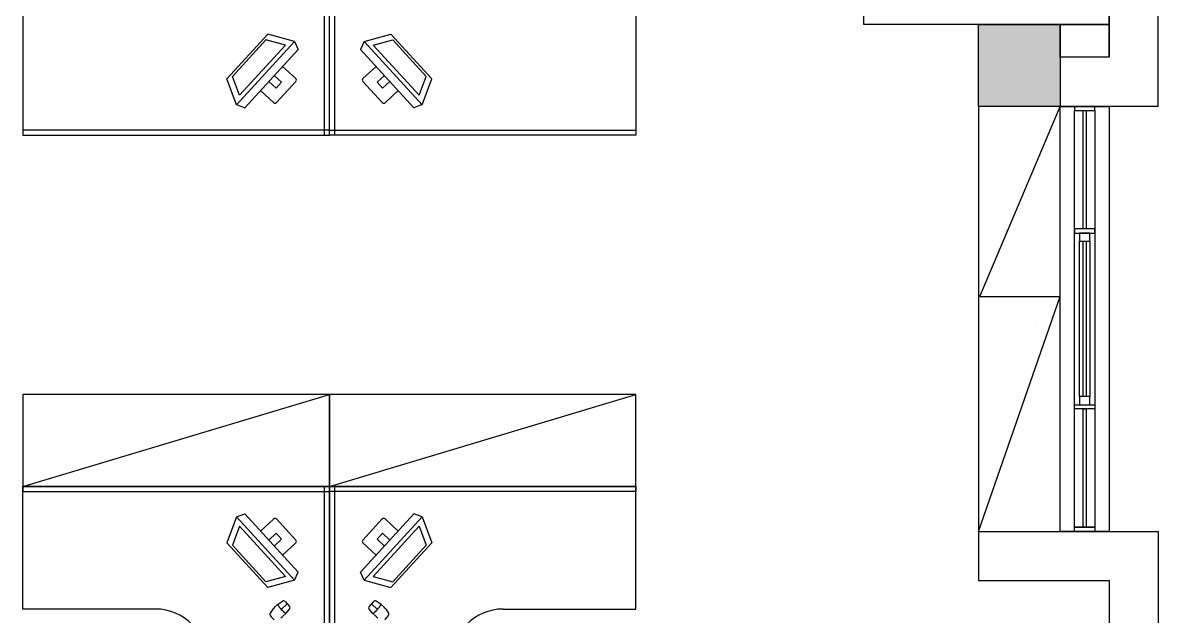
# Model space of a CAD drawing. Header units: millimetres. Extents: x 526420 to 928802, y 401925 to 509768.
# Drawn here: x 571301 to 576856, y 424323 to 427228 of the extents above; entities that cross this region are included whole.
import ezdxf

# ---------------------------------------------------------------- set-up
doc = ezdxf.new("R2010")
doc.units = ezdxf.units.MM
doc.header["$LTSCALE"] = 3000
doc.header["$MEASUREMENT"] = 0
for name, color, linetype in [('D-WALL', 7, 'CONTINUOUS'), ('D-WINDOW', 7, 'CONTINUOUS'), ('P-FURNI-A', 7, 'CONTINUOUS'), ('P-FURNI-I', 7, 'CONTINUOUS'), ('线槽走线', 6, 'CONTINUOUS')]:
    doc.layers.add(name, color=color, linetype=linetype)

msp = doc.modelspace()

# ---------------------------------------------------------------- linework, layer by layer
at = {"layer": 'D-WALL', "color": 0, "ltscale": 0.7}
for p, q in [((576856.1, 426818.6), (576856.1, 432918.6)), ((576616.1, 427058.6), (576616.1, 430998.6)), ((576376.1, 427218.6), (576616.1, 427218.6)), ((576376.1, 427058.6), (576376.1, 427218.6)), ((576616.1, 427218.6), (576616.1, 427058.6)), ((576616.1, 427058.6), (576376.1, 427058.6)), ((576616.1, 427058.6), (576376.1, 427058.6)), ((576856.1, 426818.6), (575976.1, 426818.6)), ((575976.1, 424738.6), (575976.1, 424498.6)), ((575976.1, 424738.6), (576856.1, 424738.6)), ((576856.1, 424738.6), (576856.1, 422818.6)), ((575976.1, 424498.6), (576616.1, 424498.6)), ((576616.1, 424498.6), (576616.1, 422819.1))]:
    msp.add_line(p, q, dxfattribs=at)
at = {"layer": 'D-WALL', "color": 0, "ltscale": 100}
for p, q in [((575976.1, 427218.6), (576376.1, 427218.6)), ((575976.1, 426818.6), (575976.1, 427218.6)), ((576376.1, 427218.6), (576376.1, 426818.6)), ((576376.1, 426818.6), (575976.1, 426818.6))]:
    msp.add_line(p, q, dxfattribs=at)
at = {"layer": 'D-WALL', "color": 0}
msp.add_solid([(575976.1, 426818.6), (576376.1, 426818.6), (575976.1, 427218.6), (576376.1, 427218.6)], dxfattribs=at)
at = {"layer": 'D-WINDOW', "color": 0, "ltscale": 0.7}
for p, q in [((576376.1, 424738.6), (576376.1, 426818.6)), ((576376.1, 426818.6), (576616.1, 426818.6)), ((576376.1, 424738.6), (576376.1, 426818.6)), ((576376.1, 426818.6), (576616.1, 426818.6)), ((576376.1, 424738.6), (576376.1, 426818.6)), ((576376.1, 426818.6), (576616.1, 426818.6)), ((576446.1, 426818.6), (576446.1, 426798.6)), ((576546.1, 426818.6), (576446.1, 426818.6)), ((576446.1, 426818.6), (576446.1, 426798.6)), ((576546.1, 426818.6), (576446.1, 426818.6)), ((576446.1, 426818.6), (576446.1, 426798.6)), ((576546.1, 426818.6), (576446.1, 426818.6)), ((576446.1, 424758.6), (576446.1, 426798.6)), ((576446.1, 426798.6), (576546.1, 426798.6)), ((576446.1, 426798.6), (576546.1, 426798.6)), ((576446.1, 424758.6), (576446.1, 426798.6)), ((576446.1, 426798.6), (576546.1, 426798.6)), ((576446.1, 426798.6), (576546.1, 426798.6)), ((576446.1, 424758.6), (576446.1, 426798.6)), ((576446.1, 426798.6), (576546.1, 426798.6)), ((576446.1, 426798.6), (576546.1, 426798.6)), ((576488.6, 426218.6), (576488.6, 426798.6)), ((576488.6, 426798.6), (576503.6, 426798.6)), ((576488.6, 426218.6), (576488.6, 426798.6)), ((576488.6, 426798.6), (576503.6, 426798.6)), ((576488.6, 426218.6), (576488.6, 426798.6)), ((576488.6, 426798.6), (576503.6, 426798.6)), ((576503.6, 426798.6), (576503.6, 426218.6)), ((576503.6, 426798.6), (576503.6, 426218.6)), ((576503.6, 426798.6), (576503.6, 426218.6)), ((576546.1, 426798.6), (576546.1, 426818.6)), ((576546.1, 426798.6), (576546.1, 426818.6)), ((576546.1, 426798.6), (576546.1, 426818.6)), ((576546.1, 426798.6), (576546.1, 424758.6)), ((576546.1, 426798.6), (576546.1, 424758.6)), ((576546.1, 426798.6), (576546.1, 424758.6)), ((576616.1, 426818.6), (576616.1, 424738.6)), ((576616.1, 426818.6), (576616.1, 424738.6)), ((576616.1, 426818.6), (576616.1, 424738.6)), ((576446.1, 426218.6), (576446.1, 426198.6)), ((576546.1, 426218.6), (576446.1, 426218.6)), ((576446.1, 426218.6), (576446.1, 426198.6)), ((576546.1, 426218.6), (576446.1, 426218.6)), ((576446.1, 426218.6), (576446.1, 426198.6)), ((576546.1, 426218.6), (576446.1, 426218.6)), ((576446.1, 426198.6), (576546.1, 426198.6)), ((576446.1, 426198.6), (576546.1, 426198.6)), ((576446.1, 426198.6), (576546.1, 426198.6)), ((576471.1, 426198.6), (576471.1, 426158.6)), ((576521.1, 426198.6), (576471.1, 426198.6)), ((576471.1, 426198.6), (576471.1, 426158.6)), ((576521.1, 426198.6), (576471.1, 426198.6)), ((576471.1, 426198.6), (576471.1, 426158.6)), ((576521.1, 426198.6), (576471.1, 426198.6)), ((576503.6, 426218.6), (576488.6, 426218.6)), ((576503.6, 426218.6), (576488.6, 426218.6)), ((576503.6, 426218.6), (576488.6, 426218.6)), ((576521.1, 426158.6), (576521.1, 426198.6)), ((576521.1, 426158.6), (576521.1, 426198.6)), ((576521.1, 426158.6), (576521.1, 426198.6)), ((576546.1, 426198.6), (576546.1, 426218.6)), ((576546.1, 426198.6), (576546.1, 426218.6)), ((576546.1, 426198.6), (576546.1, 426218.6)), ((576471.1, 425398.6), (576471.1, 426158.6)), ((576471.1, 426158.6), (576521.1, 426158.6)), ((576471.1, 426158.6), (576521.1, 426158.6)), ((576471.1, 425398.6), (576471.1, 426158.6)), ((576471.1, 426158.6), (576521.1, 426158.6)), ((576471.1, 426158.6), (576521.1, 426158.6)), ((576471.1, 425398.6), (576471.1, 426158.6)), ((576471.1, 426158.6), (576521.1, 426158.6)), ((576471.1, 426158.6), (576521.1, 426158.6)), ((576488.6, 425398.6), (576488.6, 426158.6)), ((576488.6, 426158.6), (576503.6, 426158.6)), ((576488.6, 425398.6), (576488.6, 426158.6)), ((576488.6, 426158.6), (576503.6, 426158.6)), ((576488.6, 425398.6), (576488.6, 426158.6)), ((576488.6, 426158.6), (576503.6, 426158.6)), ((576503.6, 426158.6), (576503.6, 425398.6)), ((576503.6, 426158.6), (576503.6, 425398.6)), ((576503.6, 426158.6), (576503.6, 425398.6)), ((576521.1, 426158.6), (576521.1, 425398.6)), ((576521.1, 426158.6), (576521.1, 425398.6)), ((576521.1, 426158.6), (576521.1, 425398.6)), ((576446.1, 425338.6), (576446.1, 425358.6)), ((576446.1, 425358.6), (576546.1, 425358.6)), ((576446.1, 425338.6), (576446.1, 425358.6)), ((576446.1, 425358.6), (576546.1, 425358.6)), ((576446.1, 425338.6), (576446.1, 425358.6)), ((576446.1, 425358.6), (576546.1, 425358.6)), ((576471.1, 425398.6), (576471.1, 425358.6)), ((576521.1, 425398.6), (576471.1, 425398.6)), ((576521.1, 425398.6), (576471.1, 425398.6)), ((576471.1, 425398.6), (576471.1, 425358.6)), ((576521.1, 425398.6), (576471.1, 425398.6)), ((576521.1, 425398.6), (576471.1, 425398.6)), ((576471.1, 425398.6), (576471.1, 425358.6)), ((576521.1, 425398.6), (576471.1, 425398.6)), ((576521.1, 425398.6), (576471.1, 425398.6)), ((576471.1, 425358.6), (576521.1, 425358.6)), ((576471.1, 425358.6), (576521.1, 425358.6)), ((576471.1, 425358.6), (576521.1, 425358.6)), ((576503.6, 425398.6), (576488.6, 425398.6)), ((576503.6, 425398.6), (576488.6, 425398.6)), ((576503.6, 425398.6), (576488.6, 425398.6)), ((576521.1, 425358.6), (576521.1, 425398.6)), ((576521.1, 425358.6), (576521.1, 425398.6)), ((576521.1, 425358.6), (576521.1, 425398.6)), ((576546.1, 425358.6), (576546.1, 425338.6)), ((576546.1, 425358.6), (576546.1, 425338.6)), ((576546.1, 425358.6), (576546.1, 425338.6)), ((576546.1, 425338.6), (576446.1, 425338.6)), ((576546.1, 425338.6), (576446.1, 425338.6)), ((576546.1, 425338.6), (576446.1, 425338.6)), ((576488.6, 424758.6), (576488.6, 425338.6)), ((576488.6, 425338.6), (576503.6, 425338.6)), ((576488.6, 424758.6), (576488.6, 425338.6)), ((576488.6, 425338.6), (576503.6, 425338.6)), ((576488.6, 424758.6), (576488.6, 425338.6)), ((576488.6, 425338.6), (576503.6, 425338.6)), ((576503.6, 425338.6), (576503.6, 424758.6)), ((576503.6, 425338.6), (576503.6, 424758.6)), ((576503.6, 425338.6), (576503.6, 424758.6)), ((576616.1, 424738.6), (576376.1, 424738.6)), ((576616.1, 424738.6), (576376.1, 424738.6)), ((576616.1, 424738.6), (576376.1, 424738.6)), ((576546.1, 424758.6), (576446.1, 424758.6)), ((576446.1, 424738.6), (576446.1, 424758.6)), ((576446.1, 424758.6), (576546.1, 424758.6)), ((576546.1, 424758.6), (576446.1, 424758.6)), ((576446.1, 424738.6), (576446.1, 424758.6)), ((576446.1, 424758.6), (576546.1, 424758.6)), ((576546.1, 424758.6), (576446.1, 424758.6)), ((576446.1, 424738.6), (576446.1, 424758.6)), ((576446.1, 424758.6), (576546.1, 424758.6)), ((576546.1, 424738.6), (576446.1, 424738.6)), ((576546.1, 424738.6), (576446.1, 424738.6)), ((576546.1, 424738.6), (576446.1, 424738.6)), ((576503.6, 424758.6), (576488.6, 424758.6)), ((576503.6, 424758.6), (576488.6, 424758.6)), ((576503.6, 424758.6), (576488.6, 424758.6)), ((576546.1, 424758.6), (576546.1, 424738.6)), ((576546.1, 424758.6), (576546.1, 424738.6)), ((576546.1, 424758.6), (576546.1, 424738.6))]:
    msp.add_line(p, q, dxfattribs=at)
at = {"layer": 'P-FURNI-A', "color": 0, "ltscale": 100}
for p, q in [((576376.1, 427218.6), (576616.1, 427218.6)), ((576376.1, 427058.6), (576376.1, 427218.6)), ((576376.1, 427218.6), (576616.1, 427218.6)), ((576376.1, 427058.6), (576376.1, 427218.6)), ((576376.1, 427218.6), (576616.1, 427218.6)), ((576376.1, 427058.6), (576376.1, 427218.6)), ((576616.1, 427218.6), (576616.1, 427058.6)), ((576616.1, 427218.6), (576616.1, 427058.6)), ((576616.1, 427218.6), (576616.1, 427058.6)), ((576616.1, 427058.6), (576376.1, 427058.6)), ((576616.1, 427058.6), (576376.1, 427058.6)), ((576616.1, 427058.6), (576376.1, 427058.6))]:
    msp.add_line(p, q, dxfattribs=at)
at = {"layer": 'P-FURNI-I', "color": 0}
for p, q in [((572776.1, 429677.7), (572776.1, 426677.7)), ((572801.1, 426677.7), (572801.1, 429677.7)), ((572801.1, 426677.7), (572801.1, 429677.7)), ((572826.1, 429677.7), (572826.1, 426677.7)), ((572801.1, 426677.7), (572801.1, 428177.7)), ((572801.1, 426677.7), (572801.1, 428177.7)), ((571301.1, 427277.7), (571301.1, 426677.7)), ((574301.1, 427277.7), (574301.1, 426677.7)), ((572500.7, 427172.5), (572299.5, 426953.1)), ((572490.9, 427144.1), (572326.9, 426965.3)), ((572630.6, 427136.6), (572346.4, 426826.8)), ((572586.2, 427117.7), (572490.9, 427144.1)), ((572630.6, 427136.6), (572500.7, 427172.5)), ((572630.6, 427136.6), (572648.9, 427097.4)), ((572971.7, 427136.6), (572953.3, 427097.4)), ((572971.7, 427136.6), (573101.6, 427172.5)), ((572971.7, 427136.6), (573255.9, 426826.8)), ((573016.1, 427117.7), (573111.4, 427144.1)), ((573101.6, 427172.5), (573302.8, 426953.1)), ((573111.4, 427144.1), (573275.4, 426965.3)), ((572586.2, 427117.7), (572361.4, 426872.7)), ((572648.9, 427097.4), (572387.3, 426812.2)), ((572953.3, 427097.4), (573215, 426812.2)), ((573016.1, 427117.7), (573240.9, 426872.7)), ((572361.4, 426872.7), (572326.9, 426965.3)), ((573240.9, 426872.7), (573275.4, 426965.3)), ((572346.4, 426826.8), (572299.5, 426953.1)), ((573255.9, 426826.8), (573302.8, 426953.1)), ((572346.7, 426827.1), (572387.3, 426812.2)), ((573255.6, 426827.1), (573215, 426812.2)), ((571301.1, 426702.7), (571301.1, 426677.7)), ((572801.1, 426702.7), (571301.1, 426702.7)), ((572801.1, 426677.7), (572801.1, 426702.7)), ((572801.1, 426677.7), (572801.1, 426702.7)), ((572801.1, 426702.7), (574301.1, 426702.7)), ((574301.1, 426702.7), (574301.1, 426677.7)), ((571301.1, 426677.7), (572801.1, 426677.7)), ((571301.1, 426677.7), (572801.1, 426677.7)), ((572776.1, 426677.7), (572801.1, 426677.7)), ((572801.1, 426677.7), (572801.1, 426677.7)), ((574301.1, 426677.7), (572801.1, 426677.7)), ((572801.1, 426677.7), (572801.1, 426677.7)), ((572826.1, 426677.7), (572801.1, 426677.7)), ((574301.1, 426677.7), (572801.1, 426677.7)), ((571301.1, 424358.6), (571301.1, 424958.6)), ((571301.1, 424958.6), (572801.1, 424958.6)), ((571301.1, 424958.6), (571301.1, 424933.6)), ((572801.1, 424958.6), (571301.1, 424958.6)), ((572801.1, 424958.6), (572776.1, 424958.6)), ((572776.1, 424958.6), (572776.1, 421958.6)), ((572801.1, 424958.6), (572801.1, 423458.6)), ((572801.1, 424958.6), (572801.1, 424958.6)), ((572801.1, 421958.6), (572801.1, 424958.6)), ((572801.1, 424933.6), (572801.1, 424958.6)), ((572801.1, 424958.6), (572801.1, 423458.6)), ((574301.1, 424958.6), (572801.1, 424958.6)), ((572801.1, 424958.6), (572801.1, 424958.6)), ((572801.1, 421958.6), (572801.1, 424958.6)), ((572801.1, 424958.6), (572826.1, 424958.6)), ((572801.1, 424933.6), (572801.1, 424958.6)), ((572801.1, 424958.6), (574301.1, 424958.6)), ((572826.1, 424958.6), (572826.1, 421958.6)), ((574301.1, 424358.6), (574301.1, 424958.6)), ((574301.1, 424958.6), (574301.1, 424933.6)), ((571301.1, 424933.6), (572801.1, 424933.6)), ((574301.1, 424933.6), (572801.1, 424933.6)), ((572346.4, 424809.6), (572299.5, 424683.2)), ((572630.6, 424499.7), (572346.4, 424809.5)), ((572346.7, 424809.3), (572387.3, 424824.1)), ((572648.9, 424538.9), (572387.3, 424824.1)), ((572953.3, 424538.9), (573215, 424824.1)), ((572971.7, 424499.7), (573255.9, 424809.5)), ((573255.6, 424809.3), (573215, 424824.1)), ((573255.9, 424809.6), (573302.8, 424683.2)), ((572361.4, 424763.6), (572326.9, 424671)), ((572586.2, 424518.6), (572361.4, 424763.6)), ((573016.1, 424518.6), (573240.9, 424763.6)), ((573240.9, 424763.6), (573275.4, 424671)), ((572500.7, 424463.8), (572299.5, 424683.2)), ((573101.6, 424463.8), (573302.8, 424683.2)), ((572490.9, 424492.3), (572326.9, 424671)), ((573111.4, 424492.3), (573275.4, 424671)), ((572586.2, 424518.6), (572490.9, 424492.3)), ((572630.6, 424499.7), (572648.9, 424538.9)), ((572971.7, 424499.7), (572953.3, 424538.9)), ((573016.1, 424518.6), (573111.4, 424492.3)), ((572630.6, 424499.7), (572500.7, 424463.8)), ((572971.7, 424499.7), (573101.6, 424463.8)), ((571951.1, 424358.6), (571301.1, 424358.6)), ((573651.1, 424358.6), (574301.1, 424358.6))]:
    msp.add_line(p, q, dxfattribs=at)
at = {"layer": 'P-FURNI-I', "color": 0, "ltscale": 100}
for p, q in [((575416.1, 427218.6), (575416.1, 427668.6)), ((576616.1, 427668.6), (576616.1, 427218.6)), ((576616.1, 427218.6), (575416.1, 427218.6)), ((575976.1, 426818.6), (575976.1, 424738.6)), ((571301.1, 424958.6), (572801.1, 425408.6)), ((572801.1, 425408.6), (571301.1, 425408.6)), ((571301.1, 425408.6), (571301.1, 424958.6)), ((572801.1, 424958.6), (574301.1, 425408.6)), ((572801.1, 424958.6), (572801.1, 425408.6)), ((574301.1, 425408.6), (572801.1, 425408.6)), ((572801.1, 425408.6), (572801.1, 424958.6)), ((574301.1, 424958.6), (574301.1, 425408.6)), ((571301.1, 424958.6), (572801.1, 424958.6)), ((572801.1, 424958.6), (574301.1, 424958.6))]:
    msp.add_line(p, q, dxfattribs=at)
at = {"layer": 'P-FURNI-I', "color": 0, "linetype": 'ByBlock'}
for p, q in [((572572.2, 427013.7), (572636.9, 426954.4)), ((573030.1, 427013.7), (572965.3, 426954.4)), ((572531.6, 426969.5), (572567.7, 426936.4)), ((573070.6, 426969.5), (573034.6, 426936.4)), ((572504.6, 426940), (572540.7, 426907)), ((572567.7, 426936.4), (572540.7, 426907)), ((572637.5, 426940.2), (572542.9, 426837.1)), ((572964.7, 426940.2), (573059.4, 426837.1)), ((573034.6, 426936.4), (573061.6, 426907)), ((573097.7, 426940), (573061.6, 426907)), ((572464, 426895.8), (572528.8, 426836.4)), ((573138.2, 426895.8), (573073.5, 426836.4)), ((572464, 424740.5), (572528.8, 424799.9)), ((572637.5, 424696.1), (572542.9, 424799.3)), ((572964.7, 424696.1), (573059.4, 424799.3)), ((573138.2, 424740.5), (573073.5, 424799.9)), ((572504.6, 424696.3), (572540.7, 424729.3)), ((572531.6, 424666.8), (572567.7, 424699.9)), ((572567.7, 424699.9), (572540.7, 424729.3)), ((572572.2, 424622.6), (572636.9, 424682)), ((573030.1, 424622.6), (572965.3, 424682)), ((573034.6, 424699.9), (573061.6, 424729.3)), ((573070.6, 424666.8), (573034.6, 424699.9)), ((573097.7, 424696.3), (573061.6, 424729.3)), ((572525.2, 424357.8), (572512.1, 424337.7)), ((572548.2, 424381), (572533.2, 424367.3)), ((572548.2, 424381), (572571.5, 424397)), ((572595.4, 424383.7), (572565.9, 424356.6)), ((572584.5, 424395.5), (572606.3, 424371.8)), ((572588.8, 424336.8), (572606.7, 424358.7)), ((573013.5, 424336.8), (572995.6, 424358.7)), ((573017.7, 424395.5), (572996, 424371.8)), ((573006.9, 424383.7), (573036.3, 424356.6)), ((573054.1, 424381), (573030.8, 424397)), ((573054.1, 424381), (573069, 424367.3)), ((573077.1, 424357.8), (573090.2, 424337.7)), ((572588.8, 424336.8), (572573.8, 424323.1)), ((573013.5, 424336.8), (573028.5, 424323.1))]:
    msp.add_line(p, q, dxfattribs=at)
at = {"layer": 'P-FURNI-I', "color": 0, "ltscale": 0.7}
for p, q in [((575982.9, 425888.6), (576376.1, 426818.6)), ((575976.1, 424738.6), (576376.1, 425888.6)), ((575982.9, 425888.6), (576376.1, 425888.6))]:
    msp.add_line(p, q, dxfattribs=at)
at = {"layer": 'P-FURNI-I', "color": 0, "linetype": 'ByBlock'}
for centre, radius, start, end in [((572630.2, 426947), 10, 317.4704, 47.4704), ((572972.1, 426947), 10, 132.5296, 222.5296), ((572535.5, 426843.8), 10, 227.4704, 317.4704), ((573066.7, 426843.8), 10, 222.5296, 312.5296), ((572535.5, 424792.5), 10, 42.5296, 132.5296), ((573066.7, 424792.5), 10, 47.4704, 137.4704), ((572630.2, 424689.3), 10, 312.5296, 42.5296), ((572972.1, 424689.3), 10, 137.4704, 227.4704), ((572567, 424330.5), 50, 132.5296, 146.8731), ((572664.1, 424446.6), 133.1, 209.5065, 235.5528), ((572577.2, 424388.8), 10, 42.5296, 124.4266), ((572599, 424365), 10, 320.6327, 42.5296), ((573003.3, 424365), 10, 137.4704, 219.3673), ((572938.2, 424446.6), 133.1, 304.4472, 330.4935), ((573025.1, 424388.8), 10, 55.5734, 137.4704), ((573035.2, 424330.5), 50, 33.1269, 47.4704), ((572520.4, 424332.3), 10, 146.8731, 222.5296), ((572585.9, 424374.9), 88, 214.1588, 230.9005), ((572540, 424360), 50, 298.1862, 312.5296), ((573062.3, 424360), 50, 227.4704, 241.8138), ((573016.4, 424374.9), 88, 309.0995, 325.8412), ((573081.8, 424332.3), 10, 317.4704, 33.1269)]:
    msp.add_arc(centre, radius, start, end, dxfattribs=at)
at = {"layer": 'P-FURNI-I', "color": 0}
for centre, start, end in [((571951.1, 424108.6), 0, 90), ((573651.1, 424108.6), 90, 180)]:
    msp.add_arc(centre, 250, start, end, dxfattribs=at)
at = {"layer": '线槽走线', "color": 3, "ltscale": 0.7}
msp.add_line((576258.6, 425756.2), (576258.6, 425756.2), dxfattribs=at)

doc.saveas('drawing.dxf')
